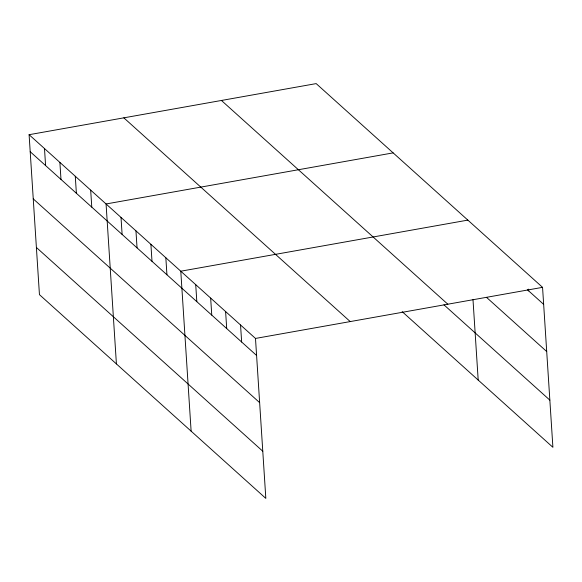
<?xml version="1.0" encoding="UTF-8"?>
<svg xmlns="http://www.w3.org/2000/svg" width="582" height="582" viewBox="0 0 582 582"><rect width="100%" height="100%" fill="white"/><g stroke="black" fill="none" stroke-linecap="round" stroke-linejoin="round"><path stroke-width="0.87" d="M29.1 134.697L255.491 338.44L265.829 498.396L39.445 294.652L29.1 134.697L316.172 83.604L542.555 287.348L552.9 447.303L402.147 311.625M393.141 152.877L106.07 203.969L116.415 363.925M467.848 220.112L180.784 271.205L191.122 431.16M255.491 338.44L542.555 287.348M527.416 289.749L543.653 304.364M486.938 297.744L546.709 351.535M221.436 100.468L447.827 304.211M443.957 304.837L549.852 400.132M123.835 117.84L350.219 321.577M30.199 151.713L256.589 355.457M33.254 198.884L259.637 402.628M36.397 247.481L262.78 451.225M528.601 289.123L528.718 290.92M472.991 299.599L478.193 380.068M240.548 324.996L241.646 342.012M225.605 311.545L226.704 328.561M210.662 298.1L211.761 315.117M195.719 284.649L196.825 301.672M165.841 257.761L166.939 274.777M150.898 244.309L151.997 261.325M135.955 230.865L137.054 247.881M121.012 217.421L122.111 234.437M90.676 190.118L91.781 207.134M75.282 176.259L76.38 193.275M59.888 162.407L60.986 179.423M44.494 148.555L45.592 165.572"/></g></svg>
